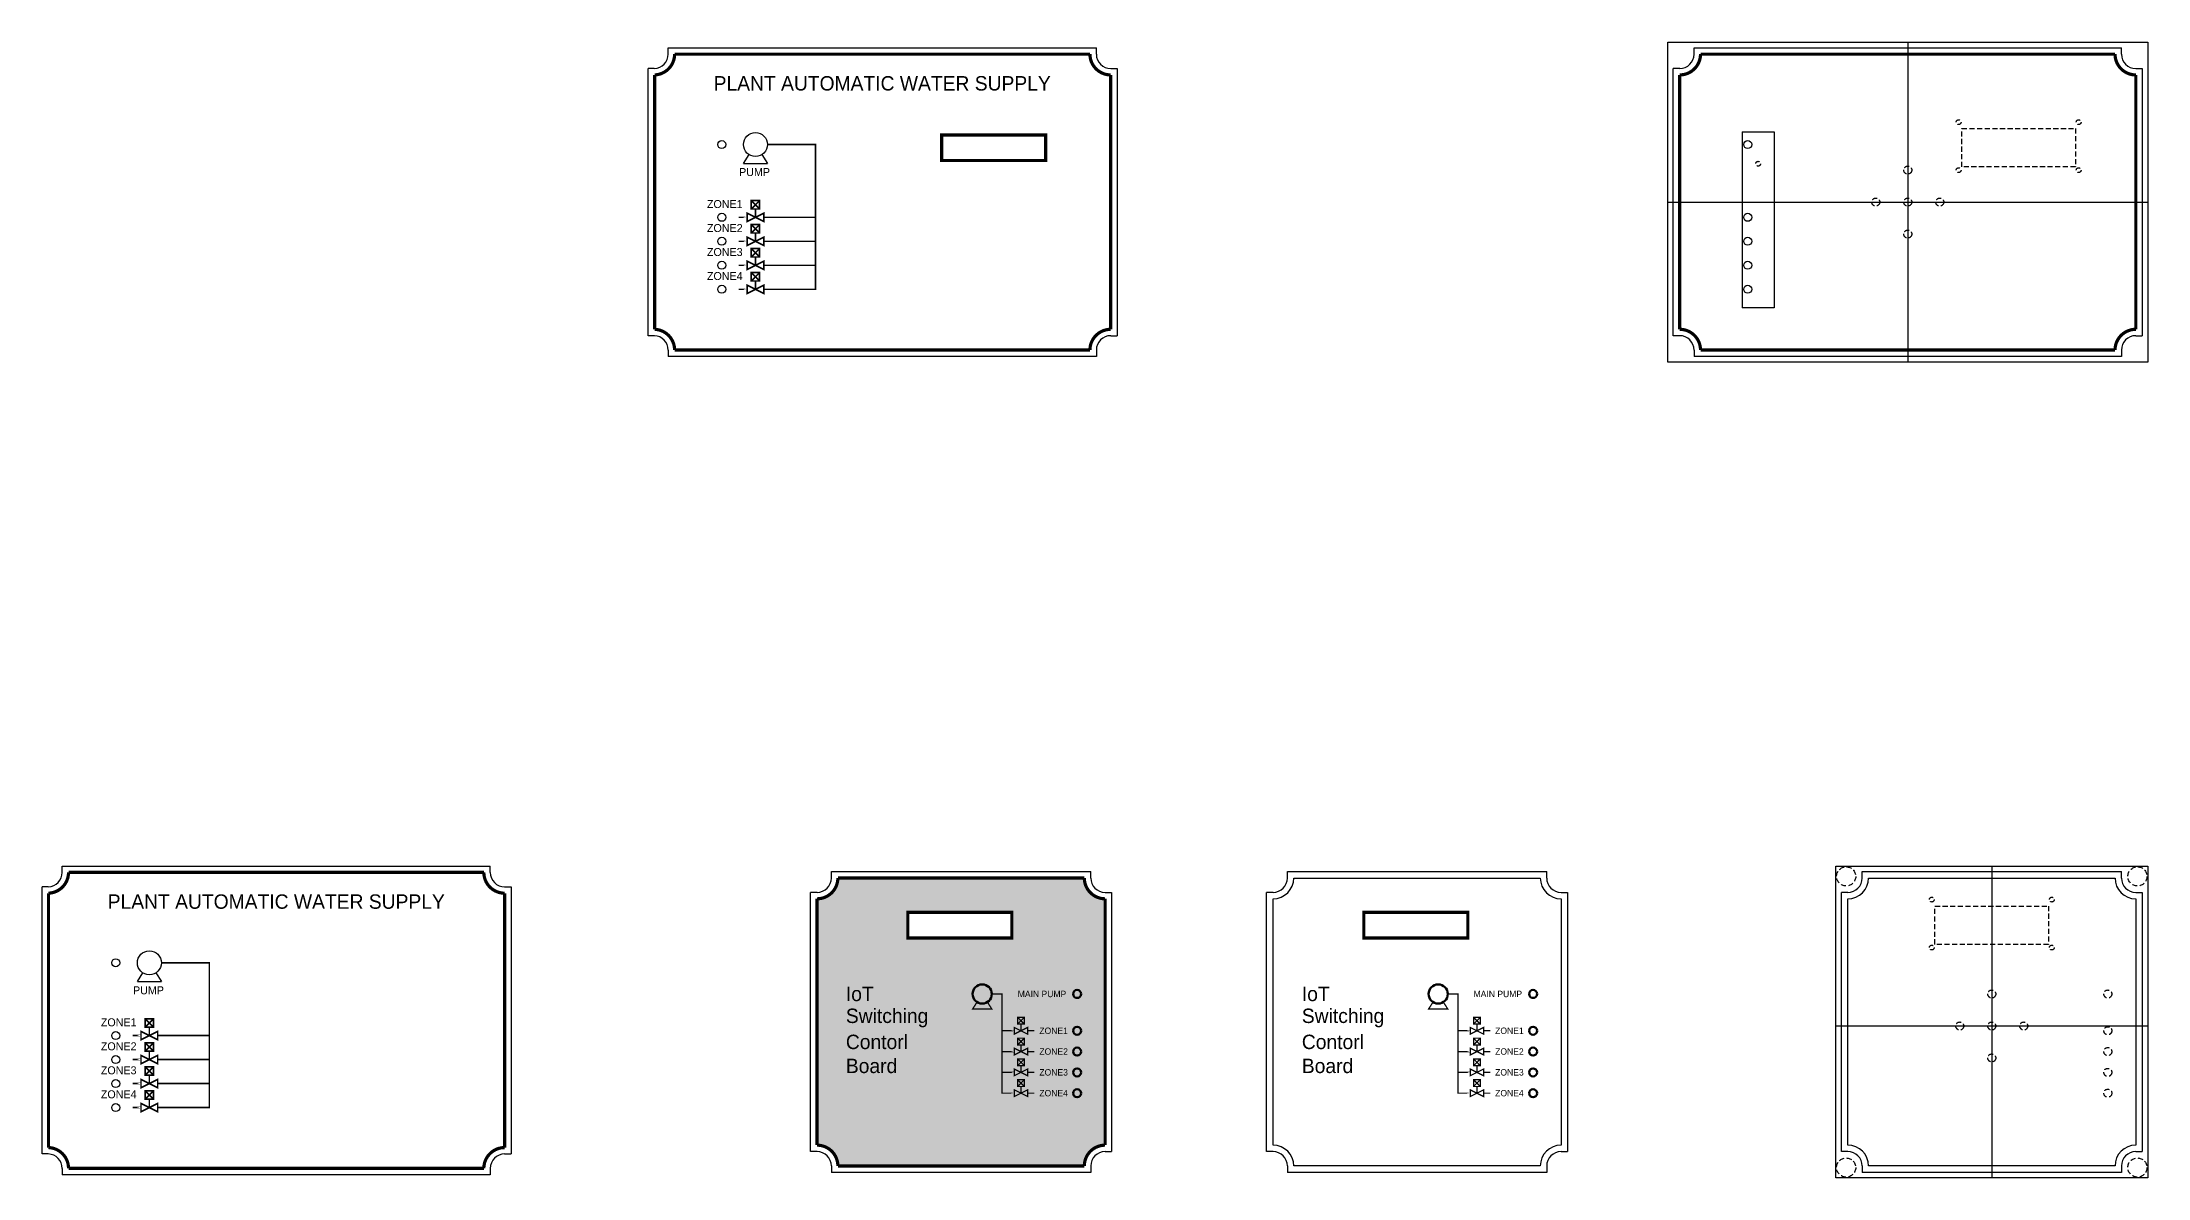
# Model space of a CAD drawing. Header units: millimetres. Extents: x -30 to 2653, y 637 to 1347.
# Drawn here: x -30 to 1286, y 637 to 1347 of the extents above; entities that cross this region are included whole.
import ezdxf

# ---------------------------------------------------------------- set-up
doc = ezdxf.new("R2010")
doc.units = ezdxf.units.MM
doc.header["$LTSCALE"] = 0.5
doc.linetypes.add('DASHED2', pattern=[9.525, 6.35, -3.175])
for name, color, linetype in [('Background', 160, 'Continuous'), ('Boarder', 7, 'Continuous'), ('Cutout', 6, 'Continuous'), ('LabelTerminal', 5, 'Continuous'), ('WC-DET1', 8, 'Continuous')]:
    doc.layers.add(name, color=color, linetype=linetype)
doc.styles.add('ATTR', font='romans.shx', dxfattribs={"width": 0.8, "height": 1.2})
doc.styles.add('style1', font='ARLRDBD.TTF')

# ---------------------------------------------------------------- blocks, each defined once
blk = doc.blocks.new('LED-Board')
for p, q in [((0, 0), (0, -110)), ((0, 0), (20, 0)), ((20, 0), (20, -110)), ((20, -110), (0, -110))]:
    blk.add_line(p, q)
at = {"linetype": 'DASHED2'}
blk.add_circle((10, -20), 1.5, dxfattribs=at)
blk = doc.blocks.new('ValveSymbol')
at = {"const_width": 1}
for points in [[(-5.2, 0), (-10.5, 0)], [(5.2, -2.6), (5.2, 2.6), (-5.2, -2.6), (-5.2, 2.6)], [(-2.6, 5.2), (-2.6, 10.5), (2.6, 10.5), (2.6, 5.2)]]:
    blk.add_lwpolyline(points, close=True, dxfattribs=at)
for points in [[(-2.6, 10.5), (2.6, 5.2)], [(-2.6, 5.2), (2.6, 10.5)], [(0, 0), (0, 5.2)], [(5.2, 0), (10.5, 0)]]:
    blk.add_lwpolyline(points, dxfattribs=at)
at = {"style": 'ATTR', "width": 0.8, "flags": 9}
blk.add_attdef('ESTCODE', (-10.5, 0), '', height=0.000042, dxfattribs=at)

msp = doc.modelspace()

# ---------------------------------------------------------------- hatches: boundary and pattern name
at = {"layer": 'Background'}
h = msp.add_hatch(color=160, dxfattribs=at)
h.paths.add_polyline_path([(634.1, 811.2, -0.414214), (621.1, 824.2), (467.1, 824.2, -0.414214), (454.1, 811.2), (454.1, 657.2, -0.414214), (467.1, 644.2), (621.1, 644.2, -0.414214), (634.1, 657.2)])
h.paths.add_polyline_path([(510.8, 786.7), (510.8, 802.7), (575.8, 802.7), (575.8, 786.7)], flags=16)

# ---------------------------------------------------------------- linework, layer by layer
at = {"const_width": 0.8}
for points in [[(573.1, 689.7), (569.6, 689.7), (569.6, 751.7), (563.3, 751.7)], [(858, 689.7), (854.5, 689.7), (854.5, 751.7), (848.2, 751.7)], [(573.1, 728.7), (569.6, 728.7)], [(858, 728.7), (854.5, 728.7)], [(573.1, 715.7), (569.6, 715.7)], [(858, 715.7), (854.5, 715.7)], [(573.1, 702.7), (569.6, 702.7)], [(858, 702.7), (854.5, 702.7)]]:
    msp.add_lwpolyline(points, dxfattribs=at)
at = {"layer": 'Boarder'}
for p, q in [((361.1, 1343.2), (628.6, 1343.2)), ((361.1, 1339.2), (361.1, 1343.2)), ((628.6, 1339.2), (628.6, 1343.2)), ((985.6, 1346.7), (1285.6, 1346.7)), ((985.6, 1146.7), (985.6, 1346.7)), ((1002.1, 1343.2), (1269.1, 1343.2)), ((1002.1, 1339.2), (1002.1, 1343.2)), ((1269.1, 1339.2), (1269.1, 1343.2)), ((1285.6, 1346.7), (1285.6, 1146.7)), ((348.6, 1163.2), (348.6, 1330.2)), ((352.4, 1330.2), (348.6, 1330.2)), ((637.6, 1330.2), (641.6, 1330.2)), ((641.6, 1330.2), (641.6, 1163.2)), ((989.1, 1163.2), (989.1, 1330.2)), ((993.1, 1330.2), (989.1, 1330.2)), ((1278.1, 1330.2), (1282.1, 1330.2)), ((1282.1, 1330.2), (1282.1, 1163.2)), ((408.1, 1270.9), (411.6, 1276.4)), ((419.6, 1276.4), (423.1, 1270.9)), ((408.1, 1270.9), (423.1, 1270.9)), ((352.4, 1163.2), (348.6, 1163.2)), ((637.6, 1163.2), (641.6, 1163.2)), ((993.1, 1163.2), (989.1, 1163.2)), ((1278.1, 1163.2), (1282.1, 1163.2)), ((361.1, 1154.2), (361.1, 1150.2)), ((628.6, 1150.2), (361.1, 1150.2)), ((628.6, 1154.2), (628.6, 1150.2)), ((1285.6, 1146.7), (985.6, 1146.7)), ((1002.1, 1154.2), (1002.1, 1150.2)), ((1269.1, 1150.2), (1002.1, 1150.2)), ((1269.1, 1154.2), (1269.1, 1150.2)), ((-17.6, 831.7), (249.9, 831.7)), ((-17.6, 827.7), (-17.6, 831.7)), ((249.9, 827.7), (249.9, 831.7)), ((1090.6, 636.7), (1090.6, 831.7)), ((1090.6, 831.7), (1285.6, 831.7)), ((1285.6, 831.7), (1285.6, 636.7)), ((-30.1, 651.7), (-30.1, 818.7)), ((-26.3, 818.7), (-30.1, 818.7)), ((258.9, 818.7), (262.9, 818.7)), ((262.9, 818.7), (262.9, 651.7)), ((463.1, 828.2), (625.1, 828.2)), ((463.1, 824.2), (463.1, 828.2)), ((625.1, 824.2), (625.1, 828.2)), ((748, 828.2), (910, 828.2)), ((748, 824.2), (748, 828.2)), ((752, 824.2), (906, 824.2)), ((910, 824.2), (910, 828.2)), ((1107.1, 828.2), (1269.1, 828.2)), ((1107.1, 824.2), (1107.1, 828.2)), ((1111.1, 824.2), (1265.1, 824.2)), ((1269.1, 824.2), (1269.1, 828.2)), ((450.1, 653.2), (450.1, 815.2)), ((454.1, 815.2), (450.1, 815.2)), ((634.1, 815.2), (638.1, 815.2)), ((638.1, 815.2), (638.1, 653.2)), ((735, 653.2), (735, 815.2)), ((739, 815.2), (735, 815.2)), ((739, 657.2), (739, 811.2)), ((919, 815.2), (923, 815.2)), ((919, 811.2), (919, 657.2)), ((923, 815.2), (923, 653.2)), ((1094.1, 653.2), (1094.1, 815.2)), ((1098.1, 815.2), (1094.1, 815.2)), ((1098.1, 657.2), (1098.1, 811.2)), ((1278.1, 815.2), (1282.1, 815.2)), ((1278.1, 811.2), (1278.1, 657.2)), ((1282.1, 815.2), (1282.1, 653.2)), ((29.4, 759.5), (32.9, 764.9)), ((40.9, 764.9), (44.4, 759.5)), ((29.4, 759.5), (44.4, 759.5)), ((-26.3, 651.7), (-30.1, 651.7)), ((258.9, 651.7), (262.9, 651.7)), ((454.1, 653.2), (450.1, 653.2)), ((634.1, 653.2), (638.1, 653.2)), ((739, 653.2), (735, 653.2)), ((919, 653.2), (923, 653.2)), ((1098.1, 653.2), (1094.1, 653.2)), ((1278.1, 653.2), (1282.1, 653.2)), ((-17.6, 642.7), (-17.6, 638.7)), ((249.9, 638.7), (-17.6, 638.7)), ((249.9, 642.7), (249.9, 638.7)), ((463.1, 644.2), (463.1, 640.2)), ((625.1, 640.2), (463.1, 640.2)), ((625.1, 644.2), (625.1, 640.2)), ((748, 644.2), (748, 640.2)), ((910, 640.2), (748, 640.2)), ((906, 644.2), (752, 644.2)), ((910, 644.2), (910, 640.2)), ((1285.6, 636.7), (1090.6, 636.7)), ((1107.1, 644.2), (1107.1, 640.2)), ((1269.1, 640.2), (1107.1, 640.2)), ((1265.1, 644.2), (1111.1, 644.2)), ((1269.1, 644.2), (1269.1, 640.2))]:
    msp.add_line(p, q, dxfattribs=at)
at = {"layer": 'Boarder', "const_width": 2}
for points in [[(365.1, 1339.2), (624.6, 1339.2, 0.414214), (637.6, 1326.2), (637.6, 1167.2, 0.414214), (624.6, 1154.2), (365.1, 1154.2, 0.40299), (352.6, 1167.2), (352.6, 1326.2, 0.40299)], [(1006.1, 1339.2), (1265.1, 1339.2, 0.414214), (1278.1, 1326.2), (1278.1, 1167.2, 0.414214), (1265.1, 1154.2), (1006.1, 1154.2, 0.414214), (993.1, 1167.2), (993.1, 1326.2, 0.414214)], [(-13.6, 827.7), (245.9, 827.7, 0.414214), (258.9, 814.7), (258.9, 655.7, 0.414214), (245.9, 642.7), (-13.6, 642.7, 0.40299), (-26.1, 655.7), (-26.1, 814.7, 0.40299)], [(467.1, 824.2), (621.1, 824.2, 0.414214), (634.1, 811.2), (634.1, 657.2, 0.414214), (621.1, 644.2), (467.1, 644.2, 0.414214), (454.1, 657.2), (454.1, 811.2, 0.414214)]]:
    msp.add_lwpolyline(points, format="xyb", close=True, dxfattribs=at)
for points in [[(531.9, 1288.7), (596.9, 1288.7), (596.9, 1272.7), (531.9, 1272.7)], [(510.8, 802.7), (575.8, 802.7), (575.8, 786.7), (510.8, 786.7)], [(795.7, 802.7), (860.7, 802.7), (860.7, 786.7), (795.7, 786.7)]]:
    msp.add_lwpolyline(points, close=True, dxfattribs=at)
at = {"layer": 'Boarder'}
for points, const_width in [([(423.1, 1282.7), (453.1, 1282.7), (453.1, 1192.2), (426.1, 1192.2)], 1), ([(426.1, 1237.2), (453.1, 1237.2)], 1), ([(426.1, 1222.2), (453.1, 1222.2)], 1), ([(426.1, 1207.2), (453.1, 1207.2)], 1), ([(44.4, 771.2), (74.4, 771.2), (74.4, 680.7), (47.4, 680.7)], 1), ([(560.5, 746.7), (563.3, 742.3), (551.3, 742.3), (554.1, 746.7)], 0.8), ([(845.4, 746.7), (848.2, 742.3), (836.2, 742.3), (839, 746.7)], 0.8), ([(47.4, 725.7), (74.4, 725.7)], 1), ([(47.4, 710.7), (74.4, 710.7)], 1), ([(47.4, 695.7), (74.4, 695.7)], 1)]:
    msp.add_lwpolyline(points, dxfattribs=dict(at, const_width=const_width))
at = {"layer": 'Boarder', "lineweight": 30}
for centre in [(415.6, 1282.7), (36.9, 771.2)]:
    msp.add_circle(centre, 7.5, dxfattribs=at)
at = {"layer": 'Boarder', "lineweight": 80}
for centre in [(557.3, 751.7), (842.2, 751.7)]:
    msp.add_circle(centre, 6, dxfattribs=at)
at = {"layer": 'Boarder'}
for centre, radius, start, end in [((352.1, 1339.2), 9, 272.2042, 0), ((637.6, 1339.2), 9, 180, 270), ((993.1, 1339.2), 9, 270, 0), ((1278.1, 1339.2), 9, 180, 270), ((352.1, 1154.2), 9, 0, 87.7958), ((637.6, 1154.2), 9, 90, 180), ((993.1, 1154.2), 9, 0, 90), ((1278.1, 1154.2), 9, 90, 180), ((-26.6, 827.7), 9, 272.2042, 0), ((258.9, 827.7), 9, 180, 270), ((454.1, 824.2), 9, 270, 0), ((634.1, 824.2), 9, 180, 270), ((739, 824.2), 13, 270, 360), ((739, 824.2), 9, 270, 0), ((919, 824.2), 13, 180, 270), ((919, 824.2), 9, 180, 270), ((1098.1, 824.2), 13, 270, 360), ((1098.1, 824.2), 9, 270, 0), ((1278.1, 824.2), 13, 180, 270), ((1278.1, 824.2), 9, 180, 270), ((-26.6, 642.7), 9, 0, 87.7958), ((258.9, 642.7), 9, 90, 180), ((454.1, 644.2), 9, 0, 90), ((634.1, 644.2), 9, 90, 180), ((739, 644.2), 13, 0, 90), ((739, 644.2), 9, 0, 90), ((919, 644.2), 13, 90, 180), ((919, 644.2), 9, 90, 180), ((1098.1, 644.2), 13, 0, 90), ((1098.1, 644.2), 9, 0, 90), ((1278.1, 644.2), 13, 90, 180), ((1278.1, 644.2), 9, 90, 180)]:
    msp.add_arc(centre, radius, start, end, dxfattribs=at)
at = {"layer": 'Cutout', "linetype": 'DASHED2'}
for p, q in [((1169.4, 1268.7), (1169.4, 1292.7)), ((1169.4, 1292.7), (1240.4, 1292.7)), ((1240.4, 1292.7), (1240.4, 1268.7)), ((1240.4, 1268.7), (1169.4, 1268.7)), ((1152.6, 782.7), (1152.6, 806.7)), ((1152.6, 806.7), (1223.6, 806.7)), ((1223.6, 806.7), (1223.6, 782.7)), ((1223.6, 782.7), (1152.6, 782.7))]:
    msp.add_line(p, q, dxfattribs=at)
for centre, radius in [((1167.4, 1296.7), 1.5), ((1242.4, 1296.7), 1.5), ((1167.4, 1266.7), 1.5), ((1242.4, 1266.7), 1.5), ((1097.1, 825.2), 6), ((1279.1, 825.2), 6), ((1150.6, 810.7), 1.5), ((1225.6, 810.7), 1.5), ((1150.6, 780.7), 1.5), ((1225.6, 780.7), 1.5), ((1260.6, 751.7), 2.5), ((1260.6, 728.7), 2.5), ((1260.6, 715.7), 2.5), ((1260.6, 702.7), 2.5), ((1260.6, 689.7), 2.5), ((1097.1, 643.2), 6), ((1279.1, 643.2), 6)]:
    msp.add_circle(centre, radius, dxfattribs=at)
at = {"layer": 'Cutout'}
for centre in [(394.6, 1282.7), (1035.6, 1282.7), (394.6, 1237.2), (1035.6, 1237.2), (394.6, 1222.2), (1035.6, 1222.2), (394.6, 1207.2), (1035.6, 1207.2), (394.6, 1192.2), (1035.6, 1192.2), (15.9, 771.2), (15.9, 725.7), (15.9, 710.7), (15.9, 695.7), (15.9, 680.7)]:
    msp.add_circle(centre, 2.5, dxfattribs=at)
at = {"layer": 'Cutout', "color": 7, "lineweight": 80}
for centre in [(616.6, 751.7), (901.5, 751.7), (616.6, 728.7), (901.5, 728.7), (616.6, 715.7), (901.5, 715.7), (616.6, 702.7), (901.5, 702.7), (616.6, 689.7), (901.5, 689.7)]:
    msp.add_circle(centre, 2.5, dxfattribs=at)
at = {"layer": 'LabelTerminal'}
for p, q in [((1135.6, 1346.7), (1135.6, 1146.7)), ((985.6, 1246.7), (1285.6, 1246.7)), ((1188.1, 831.7), (1188.1, 636.7)), ((1090.6, 731.7), (1285.6, 731.7))]:
    msp.add_line(p, q, dxfattribs=at)
at = {"layer": 'LabelTerminal', "linetype": 'DASHED2'}
for centre in [(1135.6, 1266.7), (1115.6, 1246.7), (1135.6, 1246.7), (1155.6, 1246.7), (1135.6, 1226.7), (1188.1, 751.7), (1168.1, 731.7), (1188.1, 731.7), (1208.1, 731.7), (1188.1, 711.7)]:
    msp.add_circle(centre, 2.5, dxfattribs=at)

# ---------------------------------------------------------------- block references
at = {"layer": 'Boarder'}
for p in [(415.6, 1237.2), (415.6, 1222.2), (415.6, 1207.2), (415.6, 1192.2), (36.9, 725.7), (36.9, 710.7), (36.9, 695.7), (36.9, 680.7)]:
    msp.add_blockref('ValveSymbol', p, dxfattribs=at)
at = {"layer": 'Boarder', "xscale": 0.8, "yscale": 0.8, "zscale": 0.8}
for p in [(581.5, 728.7), (866.4, 728.7), (581.5, 715.7), (866.4, 715.7), (581.5, 702.7), (866.4, 702.7), (581.5, 689.7), (866.4, 689.7)]:
    msp.add_blockref('ValveSymbol', p, dxfattribs=at)
at = {"layer": 'WC-DET1'}
msp.add_blockref('LED-Board', (1032.1, 1290.7), dxfattribs=at)

# ---------------------------------------------------------------- texts
at = {"layer": 'Boarder', "lineweight": 50, "char_height": 9, "attachment_point": 5, "style": 'style1'}
for insert in [(494.8, 1320.9), (116.2, 809.4)]:
    msp.add_mtext_dynamic_manual_height_columns('PLANT AUTOMATIC WATER SUPPLY', width=227.062, gutter_width=25, heights=[0], dxfattribs=dict(at, insert=insert))
at = {"layer": 'Boarder', "lineweight": 30, "style": 'style1'}
for s, width, insert, char_height, attachment_point in [('PUMP', 20.98, (405.4, 1268), 5, 1), ('ZONE1', 20.98, (385.3, 1248), 5, 1), ('ZONE2', 20.98, (385.3, 1233), 5, 1), ('ZONE3', 20.98, (385.3, 1218), 5, 1), ('ZONE4', 20.98, (385.3, 1203), 5, 1), ('PUMP', 20.98, (26.7, 756.5), 5, 1), ('{\\C30;I}oT', 50.422, (472.1, 751.7), 9, 4), ('MAIN PUMP', 33.368, (579.5, 751.7), 4, 4), ('{\\C30;I}oT', 50.422, (757, 751.7), 9, 4), ('MAIN PUMP', 33.368, (864.3, 751.7), 4, 4), ('{\\C30;S}witching', 50.422, (472.1, 736.7), 9, 4), ('{\\C30;S}witching', 50.422, (757, 736.7), 9, 4), ('ZONE1', 20.98, (6.6, 736.5), 5, 1), ('{\\C30;C}ontorl', 50.422, (472.1, 721.7), 9, 4), ('ZONE1', 20.98, (593, 728.7), 4, 4), ('{\\C30;C}ontorl', 50.422, (757, 721.7), 9, 4), ('ZONE1', 20.98, (877.8, 728.7), 4, 4), ('ZONE2', 20.98, (6.6, 721.5), 5, 1), ('{\\C30;B}oard', 50.422, (472.1, 706.7), 9, 4), ('ZONE2', 20.98, (593, 715.7), 4, 4), ('{\\C30;B}oard', 50.422, (757, 706.7), 9, 4), ('ZONE2', 20.98, (877.8, 715.7), 4, 4), ('ZONE3', 20.98, (6.6, 706.5), 5, 1), ('ZONE3', 20.98, (593, 702.7), 4, 4), ('ZONE3', 20.98, (877.8, 702.7), 4, 4), ('ZONE4', 20.98, (6.6, 691.5), 5, 1), ('ZONE4', 20.98, (593, 689.7), 4, 4), ('ZONE4', 20.98, (877.8, 689.7), 4, 4)]:
    msp.add_mtext_dynamic_manual_height_columns(s, width=width, gutter_width=25, heights=[0], dxfattribs=dict(at, insert=insert, char_height=char_height, attachment_point=attachment_point))

doc.saveas('drawing.dxf')
